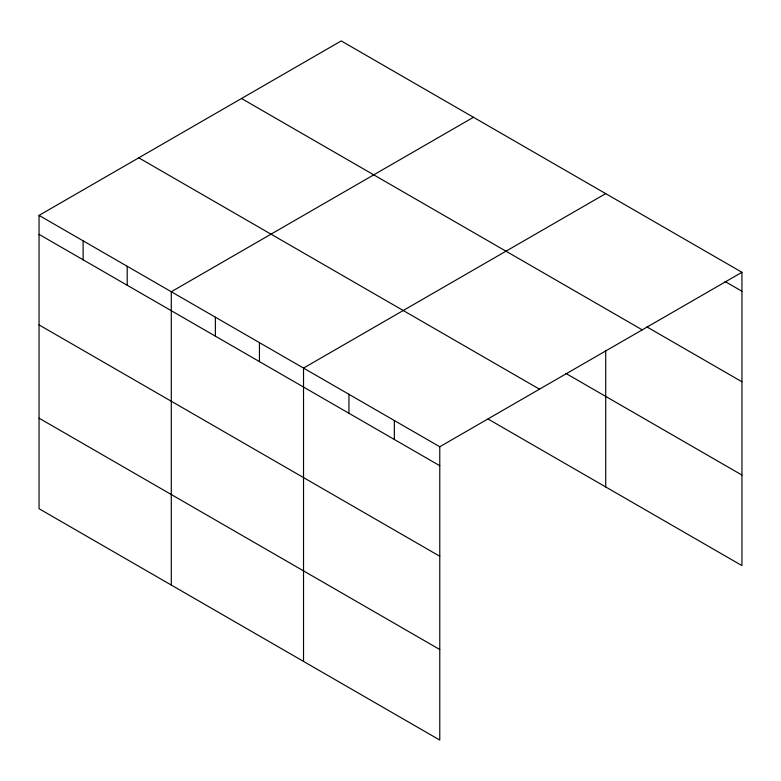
<?xml version="1.0" encoding="UTF-8"?>
<svg xmlns="http://www.w3.org/2000/svg" width="781" height="781" viewBox="0 0 781 781"><rect width="100%" height="100%" fill="white"/><g stroke="black" fill="none" stroke-linecap="round" stroke-linejoin="round"><path stroke-width="1.17" d="M39.05 215.39L439.771 446.752L439.771 740.066L39.05 508.714L39.05 215.39L341.229 40.934L741.95 272.286L741.95 565.61L488.164 419.085M473.471 117.277L171.283 291.743L171.283 585.067M605.705 193.62L303.526 368.085L303.526 661.409M439.771 446.752L741.95 272.286M725.051 281.492L741.95 291.245M646.893 326.907L741.95 381.782M241.514 98.504L642.226 329.855M565.825 373.386L741.95 475.063M138.774 157.821L539.486 389.172M39.05 234.359L439.771 465.71M39.05 324.896L439.771 556.248M39.05 418.177L439.771 649.528M605.705 350.376L605.705 486.944M394.356 420.529L394.356 439.488M348.941 394.307L348.941 413.266M259.448 342.634L259.448 361.603M215.371 317.193L215.371 336.152M127.205 266.292L127.205 285.26M83.128 240.841L83.128 259.809"/></g></svg>
